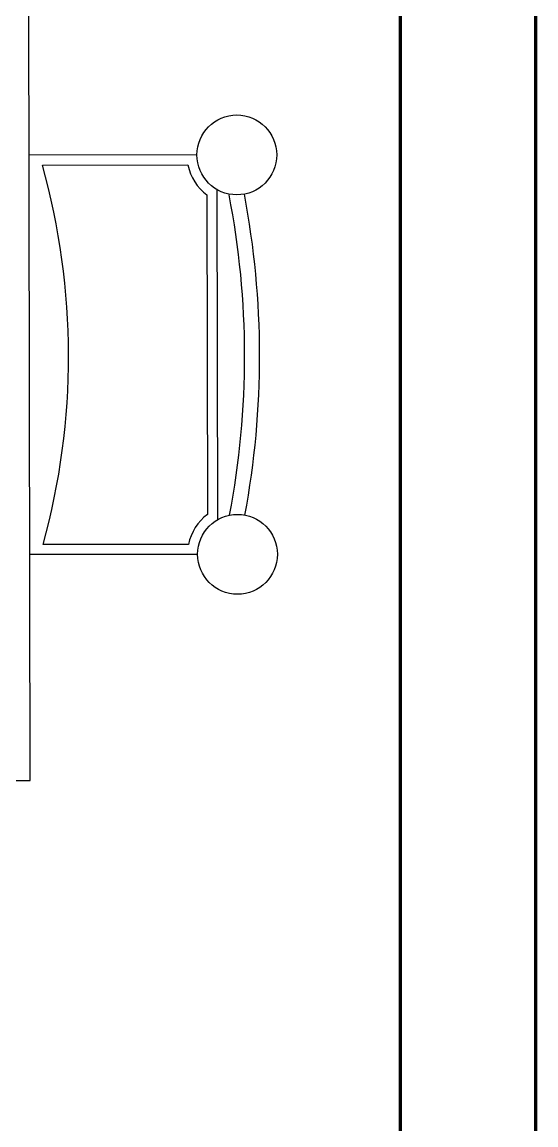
# Model space of a CAD drawing. Header units: inches. Extents: x 0.9 to 45.9, y 0.4 to 30.4.
# Drawn here: x 12.758 to 13.211, y 13.212 to 14.186 of the extents above; entities that cross this region are included whole.
import ezdxf

# ---------------------------------------------------------------- set-up
doc = ezdxf.new("R2010")
doc.units = ezdxf.units.IN
doc.header["$MEASUREMENT"] = 0
doc.layers.add('MUEBLE', color=253, linetype='Continuous')
doc.layers.add('MUROS 12CMS', color=12, linetype='Continuous', lineweight=70)

# ---------------------------------------------------------------- blocks, each defined once
blk = doc.blocks.new('hshshsyd')
at = {"layer": 'MUEBLE', "color": 7}
for p, q in [((1682.44973, 897.58514), (1682.74132, 897.58563)), ((1682.41922, 897.56746), (1682.41947, 897.41935)), ((1682.77189, 897.56805), (1682.77213, 897.41994))]:
    blk.add_line(p, q, dxfattribs=at)
at = {"layer": 'MUEBLE', "color": 38}
for p, q in [((1682.97154, 897.42027), (1681.64904, 897.41806)), ((1682.97305, 896.51247), (1682.97154, 897.42027))]:
    blk.add_line(p, q, dxfattribs=at)
at = {"layer": 'MUEBLE', "color": 253}
blk.add_lwpolyline([(1682.7633, 897.43164, 0.136288), (1682.42827, 897.43108), (1682.42805, 897.55955, 0.183503), (1682.45447, 897.57634), (1682.73661, 897.57681, 0.183503), (1682.76308, 897.56011)], format="xyb", close=True, dxfattribs=at)
at = {"layer": 'MUEBLE', "color": 38}
for centre in [(1682.41916, 897.60273), (1682.77183, 897.60332)]:
    blk.add_circle(centre, 0.03527, dxfattribs=at)
for centre, radius, start, end in [((1682.59674, 896.85728), 0.76558, 79.43011, 100.76144), ((1682.59707, 896.86082), 0.74881, 79.21085, 100.98069)]:
    blk.add_arc(centre, radius, start, end, dxfattribs=at)

msp = doc.modelspace()

# ---------------------------------------------------------------- linework, layer by layer
at = {"layer": 'MUROS 12CMS'}
for p, q in [((13.21143, 10.94623), (13.21143, 19.51623)), ((13.09143, 15.69623), (13.09143, 11.06623))]:
    msp.add_line(p, q, dxfattribs=at)

# ---------------------------------------------------------------- block references
at = {"rotation": 270}
msp.add_blockref('hshshsyd', (-884.65544, 1696.48778), dxfattribs=at)

doc.saveas('drawing.dxf')
